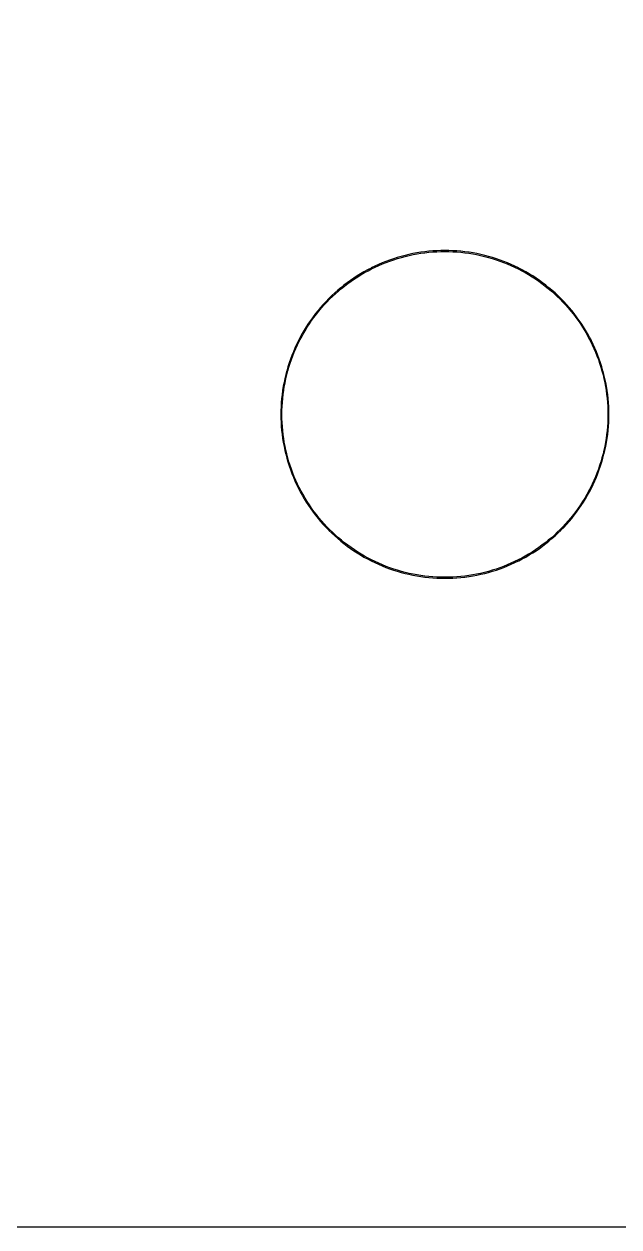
# Model space of a CAD drawing. Extents: x 3 to 63, y 0 to 129.
# Drawn here: x 33.01 to 47.57, y 0.32 to 29.76 of the extents above; entities that cross this region are included whole.
import ezdxf

# ---------------------------------------------------------------- set-up
doc = ezdxf.new("R2010")
doc.units = 0

msp = doc.modelspace()

# ---------------------------------------------------------------- linework, layer by layer
at = {"color": 5, "true_color": 0x0000ff}
msp.add_polyline3d([(63.32397, 0.3175, 0), (63.32397, 128.81762, 0), (2.70408, 128.81762, 0), (2.70408, 0.3175, 0), (63.32397, 0.3175, 0)], close=True, dxfattribs=at)
at = {"color": 34, "true_color": 0x008000}
for points in [[(2.70408, 0.3175, 0), (63.32398, 0.3175, 0), (63.32398, 128.81762, 0), (2.70408, 128.81762, 0), (2.70408, 0.3175, 0)], [(43.21098, 24.2189, 0), (43.11268, 24.21534, 0), (43.0149, 24.20924, 0), (42.91685, 24.20086, 0), (42.81932, 24.19019, 0), (42.72203, 24.17699, 0), (42.71811, 24.17636, 0), (42.62133, 24.16062, 0), (42.52481, 24.14258, 0), (42.4288, 24.12226, 0), (42.3333, 24.09966, 0), (42.2383, 24.07476, 0), (42.14407, 24.04733, 0), (42.05034, 24.01761, 0), (41.95763, 23.98561, 0), (41.86543, 23.95157, 0), (41.7745, 23.915, 0), (41.68407, 23.87639, 0), (41.59492, 23.8355, 0), (41.50678, 23.79232, 0), (41.50324, 23.79051, 0), (41.41587, 23.7453, 0), (41.33001, 23.69806, 0), (41.24518, 23.64878, 0), (41.16161, 23.59722, 0), (41.07932, 23.54362, 0), (40.99828, 23.488, 0), (40.91879, 23.43059, 0), (40.84056, 23.37116, 0), (40.7641, 23.30969, 0), (40.68892, 23.2467, 0), (40.61526, 23.18142, 0), (40.54338, 23.11462, 0), (40.47302, 23.04629, 0), (40.47021, 23.04348, 0), (40.40188, 22.97312, 0), (40.33508, 22.90124, 0), (40.26979, 22.82758, 0), (40.2068, 22.7524, 0), (40.14533, 22.67594, 0), (40.08591, 22.59771, 0), (40.0285, 22.51821, 0), (39.97288, 22.43718, 0), (39.91928, 22.35489, 0), (39.86772, 22.27132, 0), (39.81844, 22.18649, 0), (39.7712, 22.10063, 0), (39.72599, 22.01326, 0), (39.72417, 22.00972, 0), (39.68099, 21.92158, 0), (39.64011, 21.83243, 0), (39.6015, 21.742, 0), (39.56492, 21.65107, 0), (39.53089, 21.55887, 0), (39.49889, 21.46616, 0), (39.46917, 21.37243, 0), (39.44174, 21.2782, 0), (39.41684, 21.1832, 0), (39.39424, 21.0877, 0), (39.37392, 20.99169, 0), (39.35588, 20.89517, 0), (39.34014, 20.79839, 0), (39.3395, 20.79447, 0), (39.32631, 20.69719, 0), (39.31564, 20.59965, 0), (39.30726, 20.50161, 0), (39.30116, 20.40382, 0), (39.2976, 20.30552, 0), (39.29634, 20.20747, 0), (39.2976, 20.10943, 0), (39.30116, 20.01113, 0), (39.30726, 19.91334, 0), (39.31564, 19.8153, 0), (39.32631, 19.71775, 0), (39.3395, 19.62048, 0), (39.34014, 19.61655, 0), (39.35588, 19.51978, 0), (39.37392, 19.42326, 0), (39.39424, 19.32725, 0), (39.41684, 19.23173, 0), (39.44174, 19.13675, 0), (39.46917, 19.04251, 0), (39.49889, 18.94879, 0), (39.53089, 18.85607, 0), (39.56492, 18.76388, 0), (39.6015, 18.67294, 0), (39.64011, 18.58251, 0), (39.68099, 18.49336, 0), (39.72417, 18.40523, 0), (39.72599, 18.40168, 0), (39.7712, 18.31431, 0), (39.81844, 18.22845, 0), (39.86772, 18.14361, 0), (39.91928, 18.06006, 0), (39.97288, 17.97776, 0), (40.0285, 17.89674, 0), (40.08591, 17.81722, 0), (40.14533, 17.739, 0), (40.2068, 17.66255, 0), (40.26979, 17.58736, 0), (40.33508, 17.5137, 0), (40.40188, 17.44182, 0), (40.47021, 17.37146, 0), (40.47302, 17.36864, 0), (40.54338, 17.30033, 0), (40.61526, 17.23352, 0), (40.68892, 17.16825, 0), (40.7641, 17.10526, 0), (40.84056, 17.04379, 0), (40.91879, 16.98435, 0), (40.99828, 16.92695, 0), (41.07932, 16.87132, 0), (41.16161, 16.81773, 0), (41.24518, 16.76617, 0), (41.33001, 16.71689, 0), (41.41587, 16.66965, 0), (41.50324, 16.62443, 0), (41.50678, 16.62263, 0), (41.59492, 16.57945, 0), (41.68407, 16.53856, 0), (41.7745, 16.49994, 0), (41.86543, 16.46337, 0), (41.95763, 16.42934, 0), (42.05034, 16.39733, 0), (42.14407, 16.36761, 0), (42.2383, 16.34018, 0), (42.3333, 16.31529, 0), (42.4288, 16.29268, 0), (42.52481, 16.27236, 0), (42.62133, 16.25433, 0), (42.71811, 16.23858, 0), (42.72203, 16.23796, 0), (42.81932, 16.22475, 0), (42.91685, 16.21408, 0), (43.0149, 16.2057, 0), (43.11268, 16.19961, 0), (43.21098, 16.19605, 0), (43.30903, 16.19478, 0), (43.40707, 16.19605, 0), (43.50537, 16.19961, 0), (43.60316, 16.2057, 0), (43.7012, 16.21408, 0), (43.79874, 16.22475, 0), (43.89602, 16.23796, 0), (43.89995, 16.23858, 0), (43.99672, 16.25433, 0), (44.09324, 16.27236, 0), (44.18925, 16.29268, 0), (44.28476, 16.31529, 0), (44.37975, 16.34018, 0), (44.47399, 16.36761, 0), (44.56771, 16.39733, 0), (44.66042, 16.42934, 0), (44.75262, 16.46337, 0), (44.84356, 16.49994, 0), (44.93398, 16.53856, 0), (45.02313, 16.57945, 0), (45.11127, 16.62263, 0), (45.11481, 16.62443, 0), (45.20219, 16.66965, 0), (45.28804, 16.71689, 0), (45.37288, 16.76617, 0), (45.45644, 16.81773, 0), (45.53874, 16.87132, 0), (45.61976, 16.92695, 0), (45.69927, 16.98435, 0), (45.7775, 17.04379, 0), (45.85395, 17.10526, 0), (45.92914, 17.16825, 0), (46.0028, 17.23352, 0), (46.07468, 17.30033, 0), (46.14504, 17.36864, 0), (46.14785, 17.37146, 0), (46.21617, 17.44182, 0), (46.28297, 17.5137, 0), (46.34825, 17.58736, 0), (46.41124, 17.66255, 0), (46.47271, 17.739, 0), (46.53215, 17.81722, 0), (46.58955, 17.89674, 0), (46.64518, 17.97776, 0), (46.69877, 18.06006, 0), (46.75033, 18.14361, 0), (46.79961, 18.22845, 0), (46.84685, 18.31431, 0), (46.89207, 18.40168, 0), (46.89387, 18.40523, 0), (46.93705, 18.49336, 0), (46.97794, 18.58251, 0), (47.01655, 18.67294, 0), (47.05313, 18.76388, 0), (47.08716, 18.85607, 0), (47.11917, 18.94879, 0), (47.14889, 19.04251, 0), (47.17632, 19.13675, 0), (47.20121, 19.23173, 0), (47.22382, 19.32725, 0), (47.24414, 19.42326, 0), (47.26217, 19.51978, 0), (47.27792, 19.61655, 0), (47.27854, 19.62048, 0), (47.29175, 19.71775, 0), (47.30242, 19.8153, 0), (47.3108, 19.91334, 0), (47.31689, 20.01113, 0), (47.32045, 20.10943, 0), (47.32172, 20.20747, 0), (47.32045, 20.30552, 0), (47.31689, 20.40382, 0), (47.3108, 20.50161, 0), (47.30242, 20.59965, 0), (47.29175, 20.69719, 0), (47.27854, 20.79447, 0), (47.27792, 20.79839, 0), (47.26217, 20.89517, 0), (47.24414, 20.99169, 0), (47.22382, 21.0877, 0), (47.20121, 21.1832, 0), (47.17632, 21.2782, 0), (47.14889, 21.37243, 0), (47.11917, 21.46616, 0), (47.08716, 21.55887, 0), (47.05313, 21.65107, 0), (47.01655, 21.742, 0), (46.97794, 21.83243, 0), (46.93705, 21.92158, 0), (46.89387, 22.00972, 0), (46.89207, 22.01326, 0), (46.84685, 22.10063, 0), (46.79961, 22.18649, 0), (46.75033, 22.27132, 0), (46.69877, 22.35489, 0), (46.64518, 22.43718, 0), (46.58955, 22.51821, 0), (46.53215, 22.59771, 0), (46.47271, 22.67594, 0), (46.41124, 22.7524, 0), (46.34825, 22.82758, 0), (46.28297, 22.90124, 0), (46.21617, 22.97312, 0), (46.14785, 23.04348, 0), (46.14504, 23.04629, 0), (46.07468, 23.11462, 0), (46.0028, 23.18142, 0), (45.92914, 23.2467, 0), (45.85395, 23.30969, 0), (45.7775, 23.37116, 0), (45.69927, 23.43059, 0), (45.61976, 23.488, 0), (45.53874, 23.54362, 0), (45.45644, 23.59722, 0), (45.37288, 23.64878, 0), (45.28804, 23.69806, 0), (45.20219, 23.7453, 0), (45.11481, 23.79051, 0), (45.11127, 23.79232, 0), (45.02313, 23.8355, 0), (44.93398, 23.87639, 0), (44.84356, 23.915, 0), (44.75262, 23.95157, 0), (44.66042, 23.98561, 0), (44.56771, 24.01761, 0), (44.47399, 24.04733, 0), (44.37975, 24.07476, 0), (44.28476, 24.09966, 0), (44.18925, 24.12226, 0), (44.09324, 24.14258, 0), (43.99672, 24.16062, 0), (43.89995, 24.17636, 0), (43.89602, 24.17699, 0), (43.79874, 24.19019, 0), (43.7012, 24.20086, 0), (43.60316, 24.20924, 0), (43.50537, 24.21534, 0), (43.40707, 24.2189, 0), (43.30903, 24.22016, 0), (43.21098, 24.2189, 0)], [(43.50537, 16.22501, 0), (43.40707, 16.22145, 0), (43.30903, 16.22018, 0), (43.21098, 16.22145, 0), (43.11268, 16.22501, 0), (43.0149, 16.2311, 0), (42.91685, 16.23949, 0), (42.81932, 16.25015, 0), (42.72312, 16.2632, 0), (42.62918, 16.27849, 0), (42.53266, 16.29652, 0), (42.43665, 16.31684, 0), (42.34115, 16.33945, 0), (42.24615, 16.36433, 0), (42.15192, 16.39177, 0), (42.05819, 16.42148, 0), (41.96548, 16.45348, 0), (41.87328, 16.48753, 0), (41.78235, 16.52411, 0), (41.69192, 16.56271, 0), (41.60277, 16.60361, 0), (41.51561, 16.64631, 0), (41.4308, 16.6902, 0), (41.34494, 16.73744, 0), (41.2601, 16.78672, 0), (41.17654, 16.83828, 0), (41.09425, 16.89187, 0), (41.01321, 16.9475, 0), (40.93372, 17.0049, 0), (40.85549, 17.06434, 0), (40.77903, 17.12581, 0), (40.70385, 17.1888, 0), (40.63019, 17.25407, 0), (40.55831, 17.32088, 0), (40.48921, 17.38798, 0), (40.42243, 17.45675, 0), (40.35563, 17.52863, 0), (40.29034, 17.60229, 0), (40.22735, 17.67748, 0), (40.16588, 17.75393, 0), (40.10646, 17.83215, 0), (40.04905, 17.91167, 0), (39.99342, 17.99269, 0), (39.93983, 18.07499, 0), (39.88827, 18.15855, 0), (39.83899, 18.24339, 0), (39.79175, 18.32923, 0), (39.74778, 18.41422, 0), (39.70516, 18.50122, 0), (39.66427, 18.59037, 0), (39.62566, 18.68078, 0), (39.58908, 18.77173, 0), (39.55505, 18.86393, 0), (39.52304, 18.95664, 0), (39.49333, 19.05036, 0), (39.46589, 19.1446, 0), (39.441, 19.23959, 0), (39.4184, 19.3351, 0), (39.39808, 19.43111, 0), (39.38004, 19.52762, 0), (39.36492, 19.62047, 0), (39.36492, 19.62048, 0), (39.3517, 19.71775, 0), (39.34104, 19.8153, 0), (39.33265, 19.91334, 0), (39.32656, 20.01113, 0), (39.323, 20.10943, 0), (39.32174, 20.20747, 0), (39.323, 20.30552, 0), (39.32656, 20.40382, 0), (39.33265, 20.50161, 0), (39.34104, 20.59965, 0), (39.3517, 20.69719, 0), (39.36492, 20.79447, 0), (39.38004, 20.88732, 0), (39.39808, 20.98384, 0), (39.4184, 21.07985, 0), (39.441, 21.17535, 0), (39.46589, 21.27035, 0), (39.49333, 21.36458, 0), (39.52304, 21.45831, 0), (39.55505, 21.55102, 0), (39.58908, 21.64322, 0), (39.62566, 21.73415, 0), (39.66427, 21.82458, 0), (39.70516, 21.91373, 0), (39.74777, 22.00072, 0), (39.79175, 22.0857, 0), (39.83899, 22.17156, 0), (39.88827, 22.25639, 0), (39.93983, 22.33996, 0), (39.99342, 22.42225, 0), (40.04905, 22.50328, 0), (40.10646, 22.58278, 0), (40.16588, 22.66101, 0), (40.22735, 22.73747, 0), (40.29034, 22.81265, 0), (40.35563, 22.88631, 0), (40.42243, 22.95819, 0), (40.48938, 23.02712, 0), (40.55831, 23.09407, 0), (40.63019, 23.16087, 0), (40.70385, 23.22615, 0), (40.77903, 23.28914, 0), (40.85549, 23.35061, 0), (40.93372, 23.41004, 0), (41.01321, 23.46745, 0), (41.09425, 23.52307, 0), (41.17654, 23.57667, 0), (41.2601, 23.62823, 0), (41.34494, 23.67751, 0), (41.4308, 23.72475, 0), (41.51596, 23.76882, 0), (41.60277, 23.81134, 0), (41.69192, 23.85223, 0), (41.78235, 23.89084, 0), (41.87328, 23.92742, 0), (41.96548, 23.96145, 0), (42.05819, 23.99346, 0), (42.15192, 24.02317, 0), (42.24615, 24.05061, 0), (42.34115, 24.0755, 0), (42.43665, 24.0981, 0), (42.53266, 24.11842, 0), (42.62918, 24.13646, 0), (42.72275, 24.15169, 0), (42.81932, 24.16479, 0), (42.91685, 24.17546, 0), (43.0149, 24.18384, 0), (43.11268, 24.18994, 0), (43.21098, 24.1935, 0), (43.30903, 24.19477, 0), (43.40707, 24.1935, 0), (43.50537, 24.18994, 0), (43.60316, 24.18384, 0), (43.7012, 24.17546, 0), (43.79874, 24.16479, 0), (43.89535, 24.15168, 0), (43.98887, 24.13646, 0), (44.08539, 24.11842, 0), (44.1814, 24.0981, 0), (44.27691, 24.0755, 0), (44.3719, 24.05061, 0), (44.46614, 24.02317, 0), (44.55986, 23.99346, 0), (44.65257, 23.96145, 0), (44.74477, 23.92742, 0), (44.83571, 23.89084, 0), (44.92613, 23.85223, 0), (45.01528, 23.81134, 0), (45.10227, 23.76872, 0), (45.18726, 23.72475, 0), (45.27311, 23.67751, 0), (45.35795, 23.62823, 0), (45.44151, 23.57667, 0), (45.52381, 23.52307, 0), (45.60483, 23.46745, 0), (45.68434, 23.41004, 0), (45.76257, 23.35061, 0), (45.83902, 23.28914, 0), (45.91421, 23.22615, 0), (45.98787, 23.16087, 0), (46.05975, 23.09407, 0), (46.12868, 23.02713, 0), (46.19562, 22.95819, 0), (46.26242, 22.88631, 0), (46.3277, 22.81265, 0), (46.39069, 22.73747, 0), (46.45216, 22.66101, 0), (46.5116, 22.58278, 0), (46.569, 22.50328, 0), (46.62463, 22.42225, 0), (46.67822, 22.33996, 0), (46.72978, 22.25639, 0), (46.77906, 22.17156, 0), (46.8263, 22.0857, 0), (46.8701, 22.00107, 0), (46.91289, 21.91373, 0), (46.95379, 21.82458, 0), (46.99239, 21.73415, 0), (47.02897, 21.64322, 0), (47.06301, 21.55102, 0), (47.09501, 21.45831, 0), (47.12473, 21.36458, 0), (47.15216, 21.27035, 0), (47.17705, 21.17535, 0), (47.19966, 21.07985, 0), (47.21998, 20.98384, 0), (47.23801, 20.88732, 0), (47.25324, 20.79374, 0), (47.26635, 20.69719, 0), (47.27701, 20.59965, 0), (47.2854, 20.50161, 0), (47.29149, 20.40382, 0), (47.29505, 20.30552, 0), (47.29632, 20.20747, 0), (47.29505, 20.10943, 0), (47.29149, 20.01113, 0), (47.2854, 19.91334, 0), (47.27701, 19.8153, 0), (47.26635, 19.71775, 0), (47.25323, 19.62115, 0), (47.23801, 19.52762, 0), (47.21998, 19.43111, 0), (47.19966, 19.3351, 0), (47.17705, 19.23959, 0), (47.15216, 19.1446, 0), (47.12473, 19.05036, 0), (47.09501, 18.95664, 0), (47.06301, 18.86393, 0), (47.02897, 18.77173, 0), (46.99239, 18.68078, 0), (46.95379, 18.59037, 0), (46.91289, 18.50122, 0), (46.8701, 18.41387, 0), (46.8263, 18.32923, 0), (46.77906, 18.24339, 0), (46.72978, 18.15855, 0), (46.67822, 18.07499, 0), (46.62463, 17.99269, 0), (46.569, 17.91167, 0), (46.5116, 17.83215, 0), (46.45216, 17.75393, 0), (46.39069, 17.67748, 0), (46.3277, 17.60229, 0), (46.26242, 17.52863, 0), (46.19562, 17.45675, 0), (46.12885, 17.38798, 0), (46.05975, 17.32088, 0), (45.98787, 17.25407, 0), (45.91421, 17.1888, 0), (45.83902, 17.12581, 0), (45.76257, 17.06434, 0), (45.68434, 17.0049, 0), (45.60483, 16.9475, 0), (45.52381, 16.89187, 0), (45.44151, 16.83828, 0), (45.35795, 16.78672, 0), (45.27311, 16.73744, 0), (45.18726, 16.6902, 0), (45.10262, 16.6464, 0), (45.01528, 16.60361, 0), (44.92613, 16.56271, 0), (44.83571, 16.52411, 0), (44.74477, 16.48753, 0), (44.65257, 16.45348, 0), (44.55986, 16.42148, 0), (44.46614, 16.39177, 0), (44.3719, 16.36433, 0), (44.27691, 16.33945, 0), (44.1814, 16.31684, 0), (44.08539, 16.29652, 0), (43.98887, 16.27849, 0), (43.89499, 16.26321, 0), (43.79874, 16.25015, 0), (43.7012, 16.23949, 0), (43.60316, 16.2311, 0), (43.50537, 16.22501, 0)]]:
    msp.add_polyline3d(points, close=True, dxfattribs=at)

doc.saveas('drawing.dxf')
